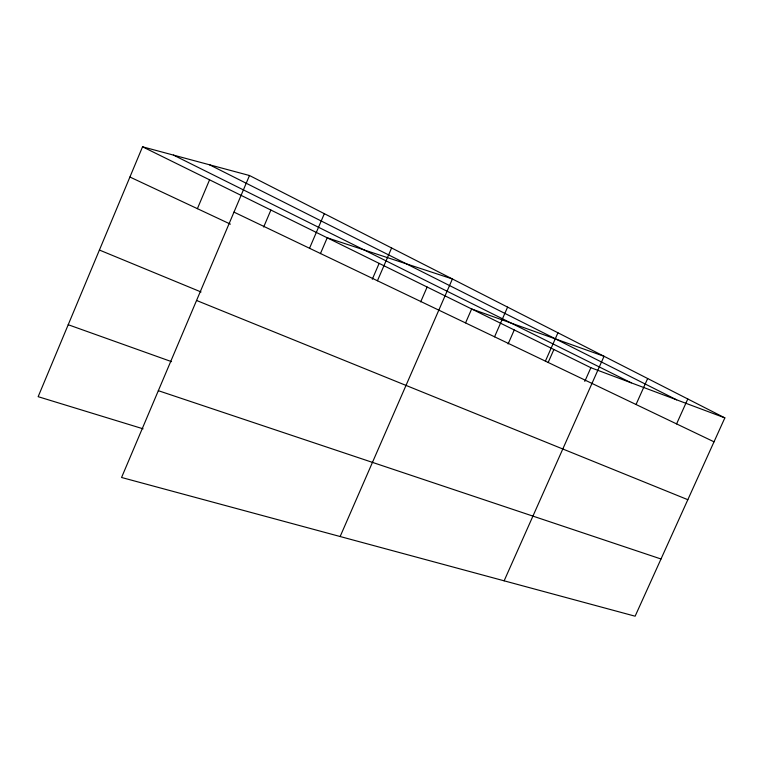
<?xml version="1.0" encoding="UTF-8"?>
<svg xmlns="http://www.w3.org/2000/svg" width="763" height="763" viewBox="0 0 763 763"><rect width="100%" height="100%" fill="white"/><g stroke="black" fill="none" stroke-linecap="round" stroke-linejoin="round"><path stroke-width="1.14" d="M249.491 175.519L121.565 477.485L635.121 616.199L724.85 417.876L249.491 175.519L142.547 146.801L38.15 396.684L143.091 428.816M197.398 208.661L209.567 179.82M263.674 227.012L270.894 210.044M309.53 248.28L324.342 213.678M320.422 253.65L327.213 237.798L452.402 278.972L340.145 536.523M372.287 279.229L379.135 263.378M377.437 280.765L391.61 247.975M420.68 301.871L427.137 287.031M465.583 322.835L471.648 308.967L604.048 356.292L504.133 580.815M494.558 336.807L507.595 307.117M508.101 343.951L514.262 329.969M545.402 361.137L557.944 332.782M548.12 362.568L553.9 349.502M584.792 381.395L590.877 367.718L724.85 417.876M636.037 404.504L647.663 378.524M676.581 423.904L687.797 398.992M158.332 390.685L661.006 558.993M68.212 324.723L171.551 361.652M196.558 300.469L687.835 499.698M99.419 250.045L201.06 291.981M129.92 177.026L230.407 224.141M233.983 212.124L714.015 441.815M142.547 146.801L590.877 367.718M173.43 155.089L631.268 382.845M209.491 164.77L676.647 399.831"/></g></svg>
